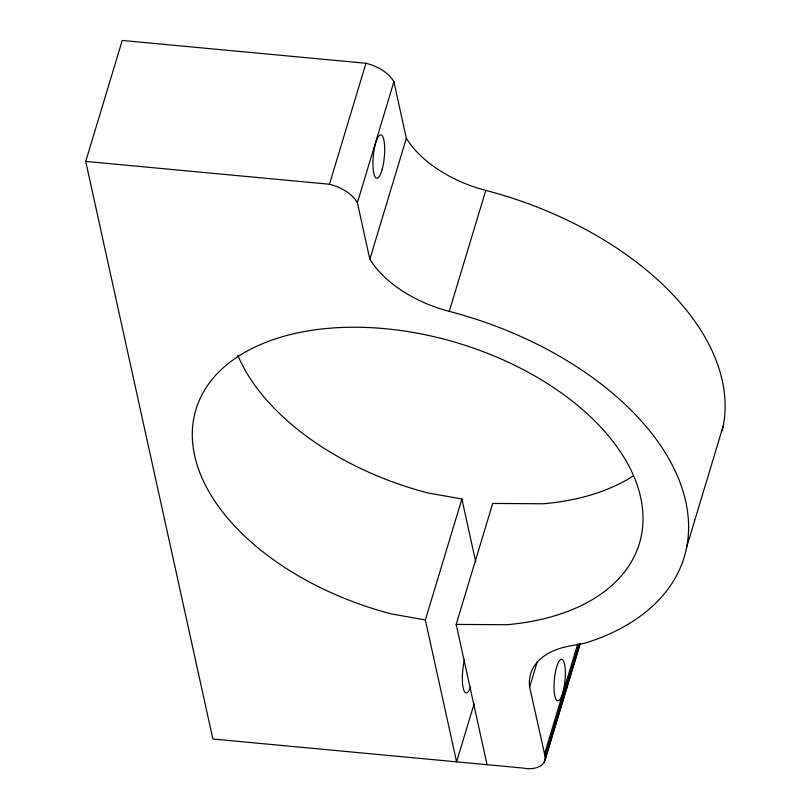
<?xml version="1.0" encoding="UTF-8"?>
<svg xmlns="http://www.w3.org/2000/svg" width="809" height="809" viewBox="0 0 809 809"><rect width="100%" height="100%" fill="white"/><g stroke="black" fill="none" stroke-linecap="round" stroke-linejoin="round"><path stroke-width="1.21" d="M545.114 756.455L529.632 686.993A82.275 49.511 16.8 0 1 568.424 646.31L585.595 643.003A278.458 167.584 16.8 0 0 678.367 478.23A278.458 167.584 16.8 0 0 449.268 311.364A102.217 61.514 16.8 0 1 369.834 259.224L406.351 138.268L393.902 81.719A34.17 20.569 16.8 0 0 365.971 63.274L122.24 40.45L85.724 161.416L212.868 739.011L523.615 768.115C531.776 770.037 546.419 767.69 545.114 756.455L579.072 643.954M369.834 259.224L357.386 202.685A34.17 20.569 16.8 0 0 329.455 184.24L365.971 63.274M357.386 202.685L393.902 81.719M449.268 311.364L485.784 190.398A102.217 61.514 16.8 0 1 406.351 138.268M474.125 703.769L456.589 761.835L425.362 619.957L461.888 498.991L427.9 492.954A231.627 139.401 16.8 0 1 237.806 355.313M487.058 764.687L456.185 624.406L492.701 503.441L543.335 503.774A231.627 139.401 16.8 0 0 632.931 476.147M529.632 686.993L537.307 661.59M544.437 754.241L577.666 644.166M544.073 762.574L579.861 644.025M544.922 760.662L580.346 643.327M686.76 546.783L723.276 425.817M456.185 624.406L506.818 624.73A231.627 139.401 16.8 0 0 581.681 408.848A231.627 139.401 16.8 0 0 216.316 374.628A231.627 139.401 16.8 0 0 391.374 613.92L425.362 619.957M85.724 161.416L329.455 184.24M461.888 498.991L475.732 561.911M485.784 190.398A278.458 167.584 16.8 0 1 722.225 430.691M470.605 687.215A21.772 5.542 -84.6 0 1 463.203 687.903A21.772 5.542 -84.6 0 1 464.538 659.659M382.222 169.162A21.772 5.542 -84.6 0 0 381.231 134.961A21.772 5.542 -84.6 0 0 372.949 165.491A21.772 5.542 -84.6 0 0 382.222 169.162M562.609 693.353A20.882 5.319 -84.6 0 0 562.386 659.537A20.882 5.319 -84.6 0 0 554.034 687.185A20.882 5.319 -84.6 0 0 562.609 693.353"/></g></svg>
